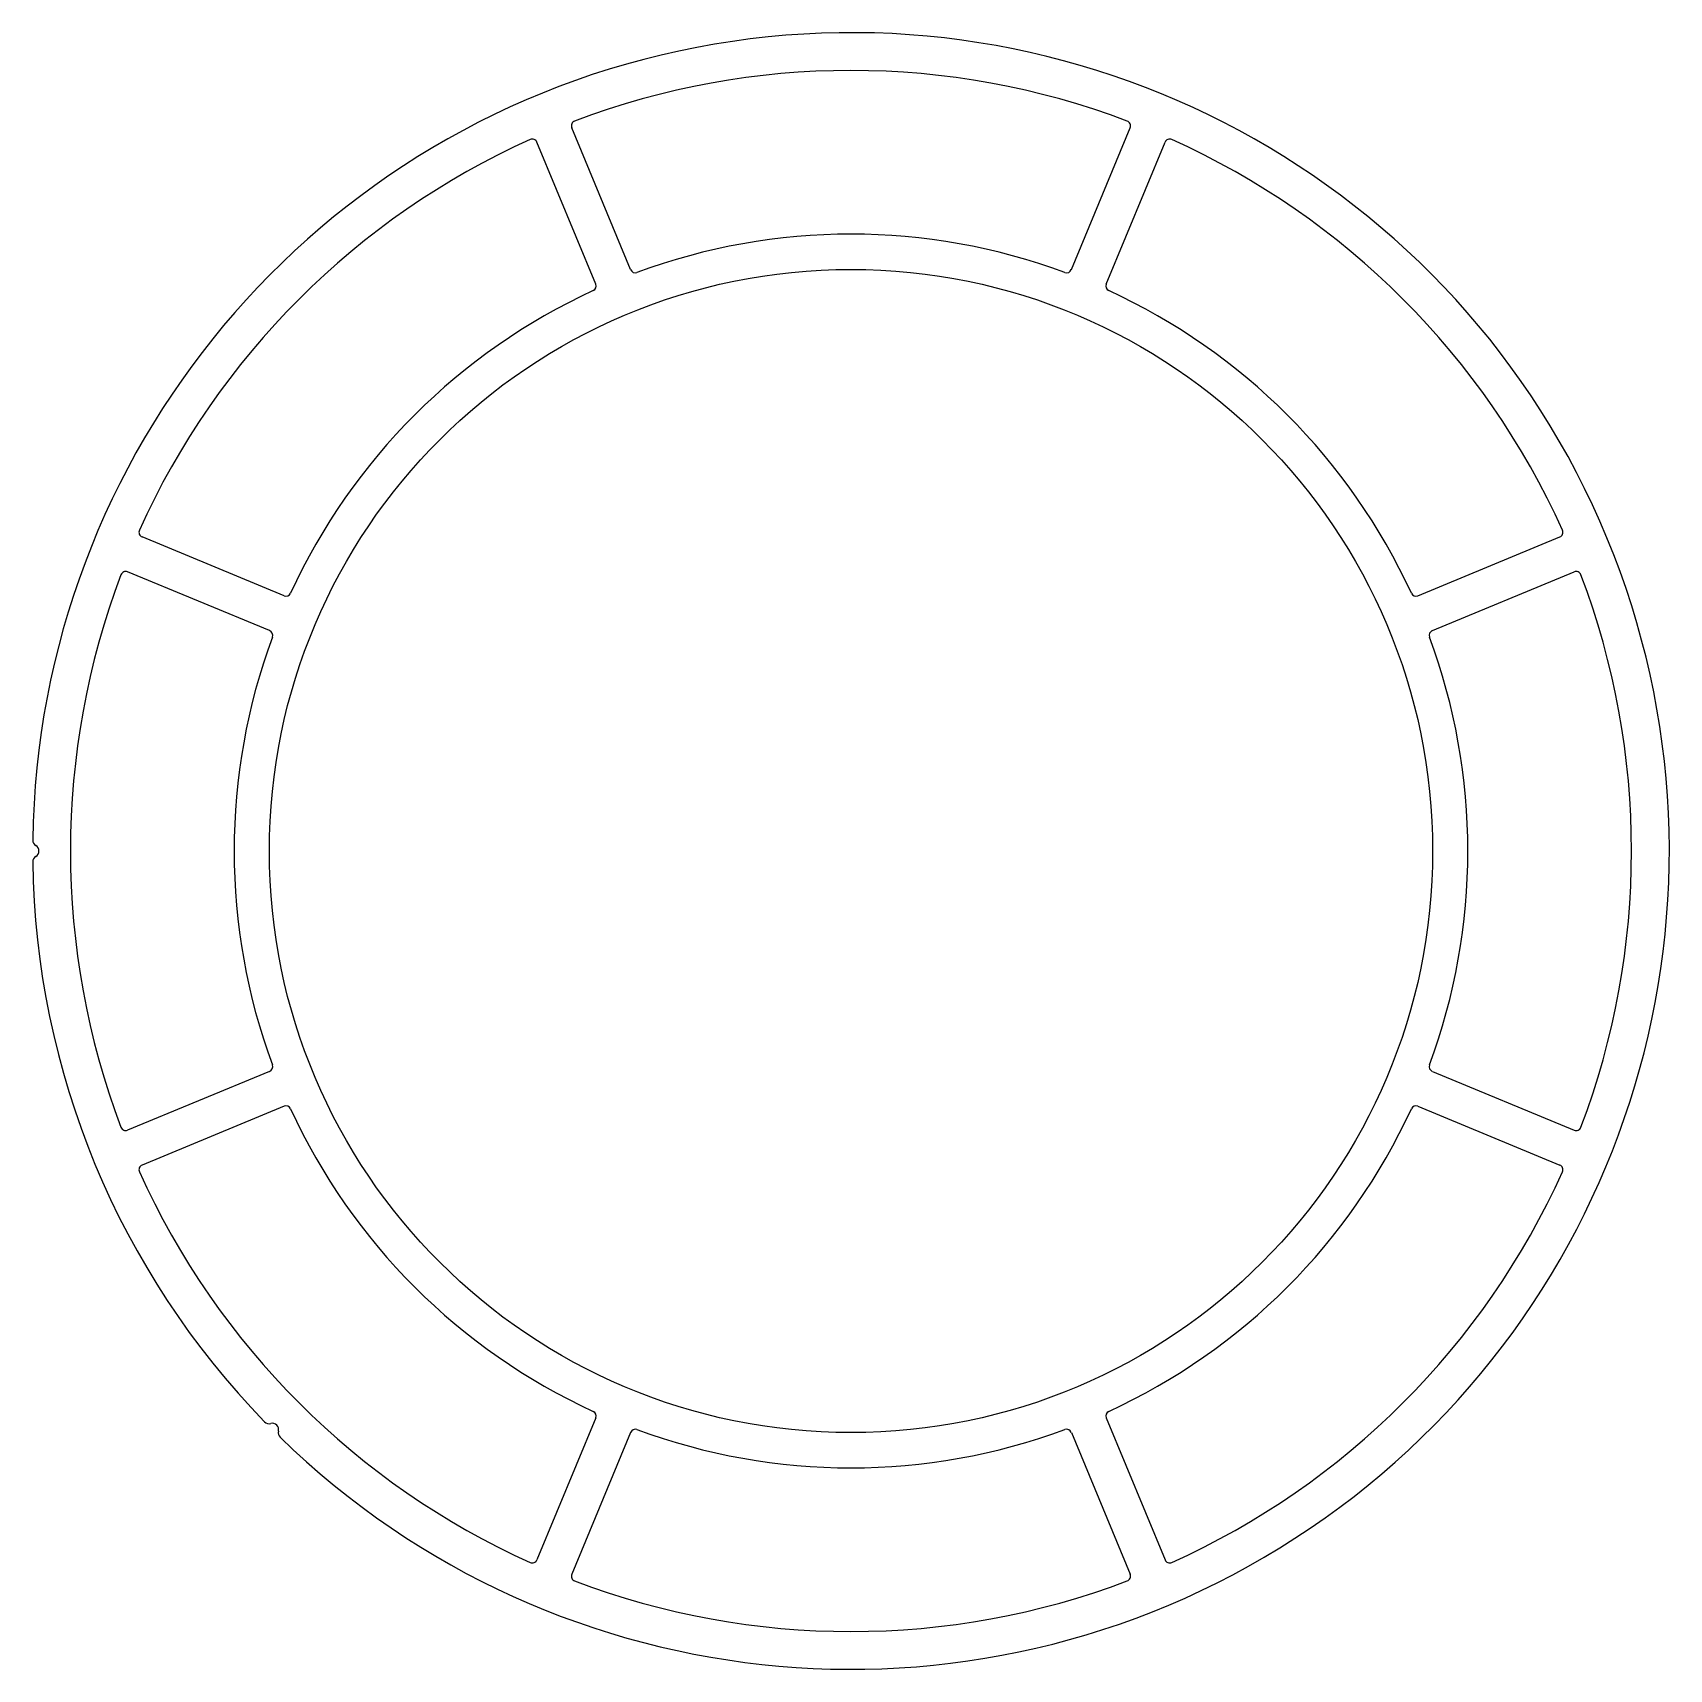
# Model space of a CAD drawing. Extents: x 153.2 to 218.2, y 31.9 to 96.9.
import ezdxf

# ---------------------------------------------------------------- set-up
doc = ezdxf.new("R2010")
doc.units = 0
doc.layers.get('0').update_dxf_attribs({"linetype": 'CONTINUOUS'})

msp = doc.modelspace()

# ---------------------------------------------------------------- linework, layer by layer
for p, q in [((176.933, 87.468), (174.598, 93.107)), ((194.438, 87.468), (196.774, 93.107)), ((175.547, 86.894), (173.212, 92.533)), ((195.824, 86.894), (198.16, 92.533)), ((163.17, 74.516), (157.531, 76.852)), ((208.202, 74.516), (213.841, 76.852)), ((162.596, 73.13), (156.957, 75.466)), ((208.776, 73.13), (214.415, 75.466)), ((162.596, 55.625), (156.957, 53.29)), ((208.776, 55.625), (214.415, 53.29)), ((163.17, 54.24), (157.531, 51.904)), ((208.202, 54.24), (213.841, 51.904)), ((175.547, 41.862), (173.212, 36.223)), ((195.824, 41.862), (198.16, 36.223)), ((176.933, 41.288), (174.598, 35.649)), ((194.438, 41.288), (196.774, 35.649))]:
    msp.add_line(p, q)
msp.add_circle((185.686, 64.378), 23.1)
for centre, radius, start, end in [((185.686, 64.378), 32.5, 225.76634, 179.23366), ((185.686, 64.378), 31, 69.26752, 110.73248), ((174.782, 93.183), 0.2, 110.73248, 202.5), ((196.589, 93.183), 0.2, 337.5, 69.26752), ((185.686, 64.378), 31, 114.26752, 155.73248), ((173.027, 92.456), 0.2, 22.5, 114.26752), ((198.344, 92.456), 0.2, 65.73248, 157.5), ((185.686, 64.378), 31, 24.26752, 65.73248), ((185.686, 64.378), 24.5, 69.70423, 110.29577), ((177.118, 87.544), 0.2, 202.5, 290.29577), ((194.253, 87.544), 0.2, 249.70423, 337.5), ((185.686, 64.378), 24.5, 114.70423, 155.29577), ((175.363, 86.817), 0.2, 294.70423, 22.5), ((196.009, 86.817), 0.2, 157.5, 245.29577), ((185.686, 64.378), 24.5, 24.70423, 65.29577), ((157.607, 77.036), 0.2, 155.73248, 247.5), ((213.764, 77.036), 0.2, 292.5, 24.26752), ((156.88, 75.281), 0.2, 67.5, 159.26752), ((214.491, 75.281), 0.2, 20.73248, 112.5), ((185.686, 64.378), 31, 159.26752, 200.73248), ((185.686, 64.378), 31, 339.26752, 20.73248), ((163.246, 74.701), 0.2, 247.5, 335.29577), ((208.125, 74.701), 0.2, 204.70423, 292.5), ((185.686, 64.378), 24.5, 159.70423, 200.29577), ((162.519, 72.945), 0.2, 339.70423, 67.5), ((208.852, 72.945), 0.2, 112.5, 200.29577), ((185.686, 64.378), 24.5, 339.70423, 20.29577), ((153.439, 64.809), 0.25, 179.23366, 239.61757), ((153.186, 64.378), 0.25, 300.38243, 59.61757), ((153.439, 63.946), 0.25, 120.38243, 180.76634), ((185.686, 64.378), 32.5, 180.76634, 224.23366), ((162.519, 55.81), 0.2, 292.5, 20.29577), ((208.852, 55.81), 0.2, 159.70423, 247.5), ((163.246, 54.055), 0.2, 24.70423, 112.5), ((185.686, 64.378), 24.5, 204.70423, 245.29577), ((185.686, 64.378), 24.5, 294.70423, 335.29577), ((208.125, 54.055), 0.2, 67.5, 155.29577), ((156.88, 53.474), 0.2, 200.73248, 292.5), ((214.491, 53.474), 0.2, 247.5, 339.26752), ((157.607, 51.719), 0.2, 112.5, 204.26752), ((185.686, 64.378), 31, 204.26752, 245.73248), ((185.686, 64.378), 31, 294.26752, 335.73248), ((213.764, 51.719), 0.2, 335.73248, 67.5), ((162.578, 41.881), 0.25, 224.23366, 284.61757), ((162.705, 41.397), 0.25, 345.38243, 104.61757), ((175.363, 41.938), 0.2, 337.5, 65.29577), ((196.009, 41.938), 0.2, 114.70423, 202.5), ((163.188, 41.271), 0.25, 165.38243, 225.76634), ((177.118, 41.211), 0.2, 69.70423, 157.5), ((185.686, 64.378), 24.5, 249.70423, 290.29577), ((194.253, 41.211), 0.2, 22.5, 110.29577), ((173.027, 36.299), 0.2, 245.73248, 337.5), ((198.344, 36.299), 0.2, 202.5, 294.26752), ((174.782, 35.572), 0.2, 157.5, 249.26752), ((185.686, 64.378), 31, 249.26752, 290.73248), ((196.589, 35.572), 0.2, 290.73248, 22.5)]:
    msp.add_arc(centre, radius, start, end)

doc.saveas('drawing.dxf')
